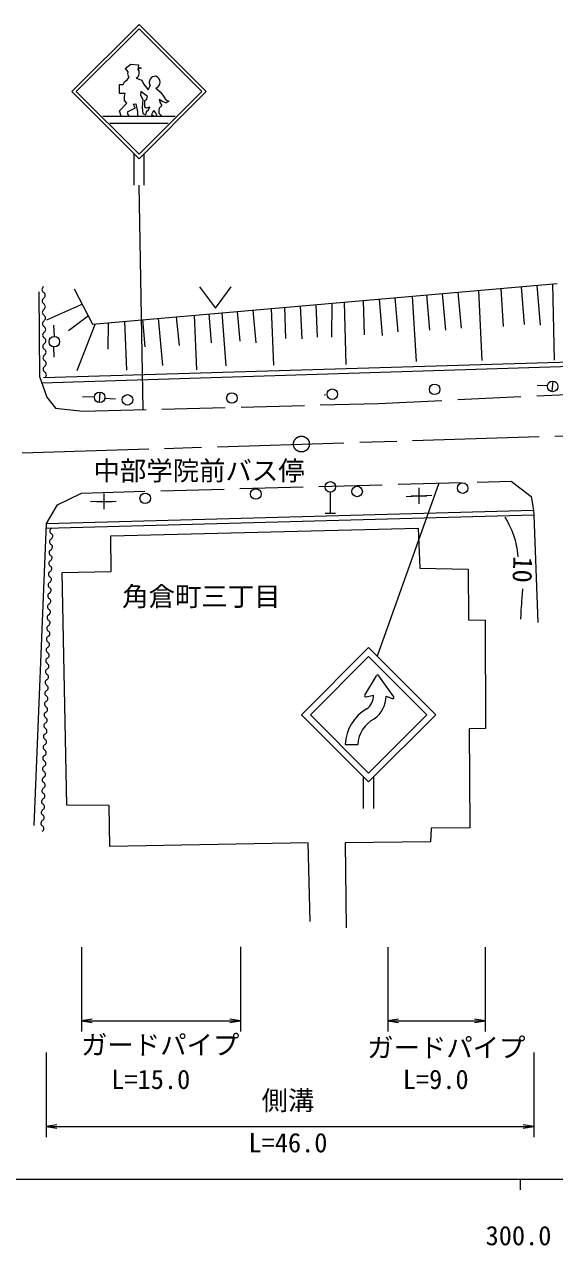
# Model space of a CAD drawing. Units: millimetres, scale not verified. Extents: x 40000 to 680000, y 20000 to 380000.
# Drawn here: x 321031 to 371262, y 198715 to 314403 of the extents above; entities that cross this region are included whole.
import ezdxf
from ezdxf.enums import TextEntityAlignment as Align

# ---------------------------------------------------------------- set-up
doc = ezdxf.new("R2010")
doc.units = ezdxf.units.MM
doc.header["$LTSCALE"] = 1000
doc.linetypes.add('CHAIN', pattern=[18.5, 12, -1.5, 3.5, -1.5])
doc.linetypes.add('DASHED', pattern=[7.5, 6, -1.5])
for name, color, linetype, lineweight in [('M-BMK', 2, 'CHAIN', 13), ('M-STR-HTXT', 7, 'Continuous', 13), ('M-STR-STRC', 7, 'Continuous', 13), ('M-TTL-BAND', 7, 'Continuous', 13), ('M-WORK', 1, 'Continuous', 13)]:
    doc.layers.add(name, color=color, linetype=linetype, lineweight=lineweight)
doc.layers.add('M-BMK-HTXT', color=7, linetype='Continuous')
doc.styles.add('ＭＳ ゴシック', font='')
doc.styles.get('ＭＳ ゴシック').set_extended_font_data('MS Gothic')

# ---------------------------------------------------------------- blocks, each defined once
blk = doc.blocks.new('plus')
at = {"color": 0, "linetype": 'Continuous', "lineweight": -2}
for p, q in [((-1.25, 0), (1.25, 0)), ((0, -1.25), (0, 1.25))]:
    blk.add_line(p, q, dxfattribs=at)
blk = doc.blocks.new('open_arrow')
at = {"color": 0, "linetype": 'Continuous', "lineweight": -2}
blk.add_lwpolyline([(7.5, 1.25), (0, 0), (7.5, -1.25)], dxfattribs=at)

msp = doc.modelspace()

# ---------------------------------------------------------------- linework, layer by layer
at = {"layer": 'M-BMK'}
msp.add_line((283839, 272632), (433845, 277395), dxfattribs=at)
msp.add_circle((347277, 274646), 750, dxfattribs=at)
at = {"layer": 'M-STR-HTXT'}
for p, q in [((326447, 226988), (326447, 219000)), ((341501, 227004), (341501, 219000)), ((355465, 226979), (355465, 219000)), ((364685, 226979), (364685, 219000)), ((326447, 220000), (341501, 220000)), ((355465, 220000), (364685, 220000)), ((323102, 217000), (323102, 209000)), ((369294, 217008), (369294, 209000)), ((323102, 210000), (369294, 210000))]:
    msp.add_line(p, q, dxfattribs=at)
at = {"layer": 'M-STR-STRC'}
for p, q in [((330579, 310221), (331104, 310626)), ((330579, 310221), (330822, 309898)), ((331104, 310626), (331832, 310585)), ((331747, 310210), (332114, 310302)), ((331832, 310585), (331795, 310329)), ((331795, 310329), (332114, 310302)), ((330377, 308706), (330498, 308949)), ((330498, 308949), (330781, 309151)), ((330781, 309151), (330943, 309393)), ((331633, 309319), (332155, 309110)), ((332155, 309110), (332316, 308787)), ((330054, 308706), (330377, 308706)), ((330054, 307858), (330054, 308706)), ((330579, 307858), (330054, 307858)), ((330498, 307615), (330579, 307858)), ((332074, 308060), (332034, 307696)), ((332680, 307575), (332074, 308060)), ((332316, 308787), (332761, 308221)), ((332761, 308221), (332943, 308585)), ((333497, 308366), (333892, 308019)), ((333892, 308019), (334135, 307696)), ((330054, 306201), (330741, 306929)), ((330498, 307211), (330498, 307615)), ((330741, 306929), (330498, 307211)), ((331347, 306848), (331589, 306888)), ((331347, 306848), (331519, 306468)), ((331589, 306888), (331751, 306120)), ((332034, 307696), (332236, 307292)), ((332236, 307292), (332195, 306524)), ((332438, 307211), (332640, 307333)), ((332438, 306565), (332438, 307211)), ((332640, 307333), (332680, 307575)), ((333811, 307333), (334135, 307090)), ((333811, 307333), (333892, 306969)), ((334054, 306727), (333811, 306484)), ((333892, 306969), (334054, 306727)), ((334135, 307696), (334418, 307252)), ((334135, 307090), (334458, 306969)), ((334418, 307252), (334700, 307131)), ((334700, 307131), (334458, 306969)), ((328472, 305706), (335304, 305706)), ((330206, 305706), (330054, 306201)), ((331519, 306468), (330781, 306080)), ((330781, 306080), (330822, 305878)), ((330822, 305878), (330908, 305706)), ((331751, 306120), (331751, 305706)), ((332195, 306524), (332236, 305959)), ((332236, 305959), (332519, 305838)), ((332559, 306484), (332438, 306565)), ((332519, 305838), (332640, 306201)), ((332923, 306565), (332559, 306484)), ((332640, 306201), (332721, 306201)), ((332721, 306201), (332923, 306565)), ((333246, 306242), (333084, 305878)), ((333084, 305878), (333286, 305716)), ((333246, 306242), (333448, 306040)), ((333448, 306040), (333529, 305838)), ((333529, 305838), (333496, 305706)), ((333811, 306484), (333771, 306242)), ((333771, 306242), (333771, 305999)), ((333771, 305999), (334065, 305706)), ((329132, 305046), (334644, 305046)), ((331388, 302175), (331388, 299175)), ((332388, 299175), (332388, 302175)), ((332271, 277905), (331888, 299175)), ((360298, 270946), (354460, 254540)), ((353276, 250869), (354377, 252690)), ((356019, 250708), (354617, 252698)), ((353398, 250697), (354101, 250847)), ((355292, 250750), (355886, 250534)), ((351428, 246198), (352610, 246198)), ((353136, 243136), (353136, 240136)), ((354136, 240136), (354136, 243136))]:
    msp.add_line(p, q, dxfattribs=at)
for points in [[(331888, 301675), (338252, 308039), (331888, 314403), (325524, 308039)], [(331888, 302099), (337828, 308039), (331888, 313979), (325948, 308039)], [(353636, 242636), (360000, 249000), (353636, 255364), (347272, 249000)], [(353636, 243485), (359151, 249000), (353636, 254515), (348121, 249000)]]:
    msp.add_lwpolyline(points, close=True, dxfattribs=at)
for centre, radius, start, end in [((331363, 309806), 557, 299.04044, 46.48399), ((331343, 309756), 540, 164.75594, 222.23553), ((333459, 308893), 601, 86.87419, 210.82927), ((333286, 308929), 601, 290.50374, 70.00611), ((354500, 252615), 144, 35.16644, 148.8407), ((353374, 250809), 115, 148.8407, 282.09476), ((352582, 250803), 1519, 306.05144, 1.66465), ((352582, 250803), 2711, 306.05144, 358.86619), ((355925, 250642), 115, 250.01689, 35.16644), ((355517, 246027), 4093, 119.91598, 177.61533), ((355517, 246027), 2912, 117.14618, 176.64752)]:
    msp.add_arc(centre, radius, start, end, dxfattribs=at)
at = {"layer": 'M-TTL-BAND'}
for p, q in [((40000, 205000), (579000, 205000)), ((368000, 205000), (368000, 204000))]:
    msp.add_line(p, q, dxfattribs=at)
at = {"layer": 'M-WORK'}
for p, q in [((325753, 289354), (327496, 286022)), ((327496, 286022), (371496, 289850)), ((337626, 289531), (339126, 287531)), ((339126, 287531), (340626, 289531)), ((366183, 289387), (366380, 285779)), ((368082, 289553), (368394, 285967)), ((369577, 289683), (369905, 285909)), ((371071, 289813), (371210, 282607)), ((322410, 289071), (322468, 281047)), ((351318, 288094), (351492, 282198)), ((353139, 288253), (353229, 285004)), ((354633, 288383), (354932, 284944)), ((356127, 288513), (356410, 285268)), ((357773, 288656), (358159, 282469)), ((359116, 288773), (359406, 285443)), ((360610, 288903), (360913, 285424)), ((362105, 289033), (362402, 285618)), ((364053, 289202), (364363, 282552)), ((326520, 287888), (323125, 286377)), ((338517, 286981), (338723, 284236)), ((339735, 287087), (340127, 282049)), ((341184, 287213), (341429, 284394)), ((342678, 287343), (342947, 284252)), ((344420, 287494), (344636, 282122)), ((345667, 287603), (345776, 284663)), ((347161, 287733), (347325, 284621)), ((348656, 287863), (348765, 284765)), ((350150, 287993), (350132, 284764)), ((323785, 285908), (323854, 284849)), ((327098, 286783), (325216, 285371)), ((327735, 286043), (326001, 281579)), ((328964, 286150), (328931, 283628)), ((330518, 286285), (330712, 281636)), ((332218, 286433), (332441, 283869)), ((333712, 286563), (334101, 282089)), ((335419, 286711), (335688, 284000)), ((337124, 286859), (337347, 281692)), ((323839, 282866), (323829, 283850)), ((379249, 282611), (322846, 280927)), ((322674, 280464), (379249, 282222)), ((370588, 280210), (369612, 280161)), ((371024, 279614), (371133, 280608)), ((327656, 279097), (326536, 279107)), ((328145, 278621), (328220, 279575)), ((328648, 278989), (329661, 278936)), ((349445, 279324), (349560, 279334)), ((350018, 268092), (350018, 270092)), ((357209, 269691), (359632, 269805)), ((327285, 269193), (329736, 269244)), ((369294, 267911), (323102, 266661)), ((323120, 267118), (369278, 268396)), ((349518, 268092), (350518, 268092)), ((369278, 268396), (369294, 267911)), ((369294, 267911), (369667, 257749)), ((321966, 238504), (323120, 267118)), ((329228, 265953), (358350, 266670)), ((358350, 266670), (358484, 262893)), ((329256, 262573), (329228, 265953)), ((358484, 262893), (363080, 262797)), ((363080, 262797), (363118, 258010)), ((324622, 262483), (329256, 262573)), ((325053, 240444), (324622, 262483)), ((363118, 258010), (364688, 257971)), ((364688, 257971), (364731, 247692)), ((364731, 247692), (363180, 247673)), ((363180, 247673), (363242, 238289)), ((329052, 240410), (325053, 240444)), ((329138, 236532), (329052, 240410)), ((359566, 238261), (359508, 236978)), ((363242, 238289), (359566, 238261)), ((347899, 236877), (329138, 236532)), ((348089, 229407), (347899, 236877)), ((359508, 236978), (351407, 236863)), ((351407, 236863), (351522, 228820))]:
    msp.add_line(p, q, dxfattribs=at)
at = {"layer": 'M-WORK', "linetype": 'DASHED'}
for p, q in [((322468, 281047), (323157, 279094)), ((323157, 279094), (323981, 278060)), ((354592, 278500), (378682, 279650)), ((323981, 278060), (326566, 277753)), ((326566, 277753), (354592, 278500)), ((326447, 270009), (367140, 271135)), ((367140, 271135), (369040, 269681)), ((324179, 268899), (326447, 270009)), ((369040, 269681), (369278, 268396)), ((323120, 267118), (324179, 268899))]:
    msp.add_line(p, q, dxfattribs=at)
at = {"layer": 'M-WORK'}
for centre in [(323862, 284349), (359895, 279832), (371078, 280111), (328156, 279079), (330797, 278829), (340689, 279011), (350201, 279370), (350018, 270592), (362555, 270473), (332478, 269511), (342954, 269914), (352554, 270162)]:
    msp.add_circle(centre, 500, dxfattribs=at)
for centre, radius, start, end in [((323009, 289284), 317, 122.61811, 239.05512), ((323025, 288206), 317, 122.61811, 239.05512), ((322684, 288740), 317, 302.61811, 59.05512), ((323041, 287129), 317, 122.61811, 239.05512), ((322699, 287663), 317, 302.61811, 59.05512), ((323057, 286051), 317, 122.61811, 239.05512), ((322715, 286585), 317, 302.61811, 59.05512), ((322731, 285508), 317, 302.61811, 59.05512), ((323072, 284974), 317, 122.61811, 239.05512), ((322746, 284430), 317, 302.61811, 59.05512), ((323088, 283896), 317, 122.61811, 239.05512), ((322762, 283353), 317, 302.61811, 59.05512), ((323104, 282819), 317, 122.61811, 239.05512), ((322778, 282275), 317, 302.61811, 59.05512), ((323120, 281742), 317, 122.61811, 239.05512), ((322794, 281198), 317, 302.61811, 59.05512), ((323726, 266413), 294, 117.60908, 238.90695), ((323422, 265909), 294, 297.60908, 58.90695), ((323695, 265388), 294, 117.60908, 238.90695), ((323391, 264884), 294, 297.60908, 58.90695), ((323664, 264363), 294, 117.60908, 238.90695), ((323360, 263859), 294, 297.60908, 58.90695), ((323633, 263337), 294, 117.60908, 238.90695), ((323329, 262833), 294, 297.60908, 58.90695), ((323570, 261287), 294, 117.60908, 238.90695), ((323601, 262312), 294, 117.60908, 238.90695), ((323298, 261808), 294, 297.60908, 58.90695), ((323539, 260261), 294, 117.60908, 238.90695), ((323266, 260783), 294, 297.60908, 58.90695), ((323508, 259236), 294, 117.60908, 238.90695), ((323235, 259757), 294, 297.60908, 58.90695), ((323477, 258211), 294, 117.60908, 238.90695), ((323204, 258732), 294, 297.60908, 58.90695), ((323445, 257185), 294, 117.60908, 238.90695), ((323142, 256682), 294, 297.60908, 58.90695), ((323173, 257707), 294, 297.60908, 58.90695), ((323414, 256160), 294, 117.60908, 238.90695), ((323110, 255656), 294, 297.60908, 58.90695), ((323383, 255135), 294, 117.60908, 238.90695), ((323079, 254631), 294, 297.60908, 58.90695), ((323352, 254110), 294, 117.60908, 238.90695), ((323048, 253606), 294, 297.60908, 58.90695), ((323290, 252059), 294, 117.60908, 238.90695), ((323321, 253084), 294, 117.60908, 238.90695), ((323017, 252580), 294, 297.60908, 58.90695), ((323258, 251034), 294, 117.60908, 238.90695), ((322986, 251555), 294, 297.60908, 58.90695), ((323227, 250008), 294, 117.60908, 238.90695), ((322955, 250530), 294, 297.60908, 58.90695), ((323196, 248983), 294, 117.60908, 238.90695), ((322892, 248479), 294, 297.60908, 58.90695), ((322923, 249504), 294, 297.60908, 58.90695), ((323165, 247958), 294, 117.60908, 238.90695), ((322861, 247454), 294, 297.60908, 58.90695), ((323134, 246932), 294, 117.60908, 238.90695), ((322830, 246429), 294, 297.60908, 58.90695), ((323102, 245907), 294, 117.60908, 238.90695), ((322799, 245403), 294, 297.60908, 58.90695), ((323040, 243857), 294, 117.60908, 238.90695), ((323071, 244882), 294, 117.60908, 238.90695), ((322767, 244378), 294, 297.60908, 58.90695), ((323009, 242831), 294, 117.60908, 238.90695), ((322736, 243353), 294, 297.60908, 58.90695), ((322978, 241806), 294, 117.60908, 238.90695), ((322705, 242327), 294, 297.60908, 58.90695), ((322947, 240781), 294, 117.60908, 238.90695), ((322674, 241302), 294, 297.60908, 58.90695), ((322915, 239755), 294, 117.60908, 238.90695), ((322612, 239252), 294, 297.60908, 58.90695), ((322643, 240277), 294, 297.60908, 58.90695), ((322884, 238730), 294, 117.60908, 238.90695), ((322580, 238226), 294, 297.60908, 58.90695)]:
    msp.add_arc(centre, radius, start, end, dxfattribs=at)
msp.add_open_spline([(366539, 267711), (366978, 266980), (367130, 266710), (367373, 266012), (367641, 265240), (367669, 264895), (367769, 263958)], degree=3, knots=[0, 0, 0, 0, 1, 1, 1, 2, 2, 2, 2], dxfattribs=at)
msp.add_open_spline([(368207, 260935), (368113, 259491), (368113, 259491), (368019, 258047)], degree=3, dxfattribs=at)

# ---------------------------------------------------------------- block references
at = {"layer": 'M-STR-HTXT', "xscale": 133, "yscale": 133}
for p in [(326447, 220000), (355465, 220000), (323102, 210000)]:
    msp.add_blockref('open_arrow', p, dxfattribs=at)
at = {"layer": 'M-STR-HTXT', "xscale": 133, "yscale": 133, "rotation": 180}
for p in [(341501, 220000), (364685, 220000), (369294, 210000)]:
    msp.add_blockref('open_arrow', p, dxfattribs=at)
at = {"layer": 'M-WORK', "xscale": 600, "yscale": 600}
for p in [(328600, 269221), (358419, 269748)]:
    msp.add_blockref('plus', p, dxfattribs=at)

# ---------------------------------------------------------------- texts
at = {"layer": 'M-BMK-HTXT', "style": 'ＭＳ ゴシック'}
msp.add_text('角倉町三丁目', height=1833, dxfattribs=at).set_placement((330294, 258749), align=Align.BOTTOM_LEFT)
at = {"layer": 'M-STR-HTXT', "style": 'ＭＳ ゴシック'}
for s, p in [('ガードパイプ', (326394, 216261)), ('ガードパイプ', (353500, 216000)), ('側溝', (343500, 211000))]:
    msp.add_text(s, height=1833, dxfattribs=at).set_placement(p, align=Align.BOTTOM_LEFT)
for s, p in [('L=15.0', (333000, 213000)), ('L=9.0', (360000, 213000)), ('L=46.0', (346000, 207000))]:
    msp.add_text(s, height=1833, dxfattribs=at).set_placement(p, align=Align.BOTTOM_CENTER)
at = {"layer": 'M-TTL-BAND', "style": 'ＭＳ ゴシック'}
msp.add_text('300.0', height=1833, dxfattribs=at).set_placement((367844, 198195), align=Align.BOTTOM_CENTER)
at = {"layer": 'M-WORK', "style": 'ＭＳ ゴシック'}
msp.add_text('中部学院前バス停', height=1833, dxfattribs=at).set_placement((327581, 270658), align=Align.BOTTOM_LEFT)
msp.add_text('10', height=1833, rotation=267.879, dxfattribs=at).set_placement((366823, 264057), align=Align.BOTTOM_LEFT)

doc.saveas('drawing.dxf')
